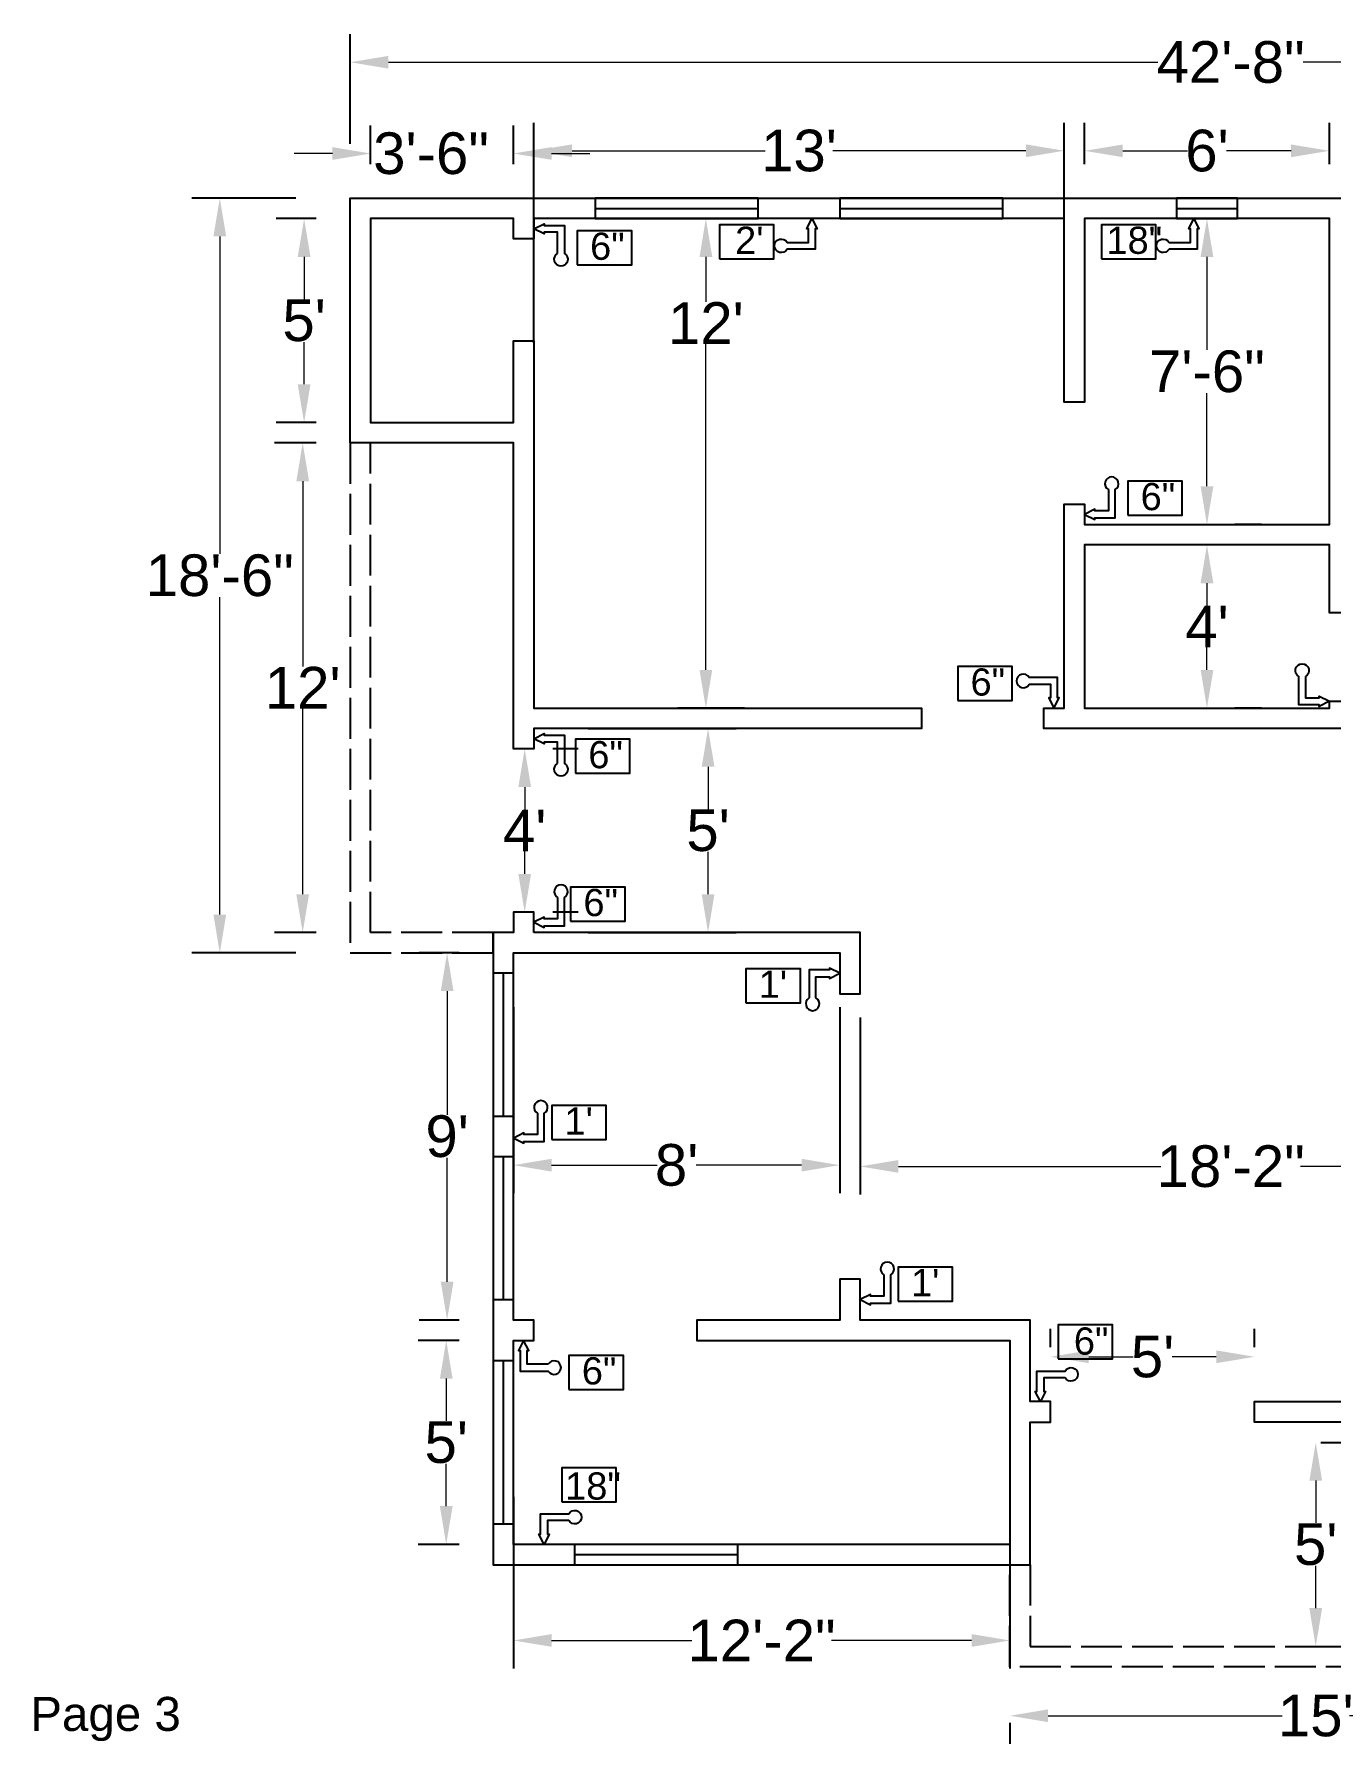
# Model space of a CAD drawing. Header units: inches. Extents: x -148 to 535, y -132 to 371.
# Drawn here: x -148 to 233, y -132 to 371 of the extents above; entities that cross this region are included whole.
import ezdxf

# ---------------------------------------------------------------- set-up
doc = ezdxf.new("R2010")
doc.units = ezdxf.units.IN
doc.header["$MEASUREMENT"] = 0
doc.linetypes.add('ACAD_ISO02W100', pattern=[15, 12, -3])
for name, color, linetype in [('Anno-Dims-01', 210, 'Continuous'), ('Anno-Dims-02', 120, 'Continuous'), ('Anno-Texts-Pg-No', 70, 'Continuous'), ('Multileader-Dims', 60, 'Continuous'), ('Multileaders', 40, 'Continuous'), ('Plan-01', 7, 'Continuous'), ('Verandah', 201, 'Continuous'), ('Windows-01', 240, 'Continuous')]:
    doc.layers.add(name, color=color, linetype=linetype)
doc.styles.get("Standard").update_dxf_attribs({"font": 'arial.ttf'})
doc.dimstyles.get("Standard").update_dxf_attribs({"dimtxt": 12.25, "dimasz": 11.25, "dimexe": 8.25, "dimexo": 16, "dimgap": 0.09, "dimtad": 0, "dimtih": 1, "dimtoh": 1, "dimdec": 0, "dimzin": 0, "dimdsep": 46, "dimlunit": 4, "dimtxsty": 'Standard', "dimcen": 0.09, "dimadec": 0, "dimazin": 0, "dimtfac": 1, "dimtdec": 0, "dimtofl": 0, "dimtmove": 0, "dimatfit": 3, "dimfxl": 1, "dimtolj": 1, "dimtzin": 0, "dimlwd": 5, "dimarcsym": 0})

# ---------------------------------------------------------------- blocks, each defined once
blk = doc.blocks.new('*D1')
at = {"layer": 'Anno-Dims-02', "color": 0, "lineweight": -2, "transparency": 16777216}
for p, q in [((-55.46, 338.96), (-55.46, 371.2)), ((456.94, 338.96), (456.94, 371.2))]:
    blk.add_line(p, q, dxfattribs=at)
at = {"layer": 'Anno-Dims-02', "color": 0, "lineweight": 5, "transparency": 16777216}
for p, q in [((-44.21, 362.95), (182.14, 362.95)), ((445.69, 362.95), (224.89, 362.95))]:
    blk.add_line(p, q, dxfattribs=at)
at = {"layer": 'Anno-Dims-02', "color": 0, "transparency": 16777216}
for points in [[(-44.21, 364.83), (-44.21, 361.08), (-55.46, 362.95)], [(445.69, 364.83), (445.69, 361.08), (456.94, 362.95)]]:
    blk.add_solid(points, dxfattribs=at)
at = {"layer": 'Anno-Dims-02', "color": 0, "transparency": 16777216, "insert": (203.51, 362.95), "char_height": 12.25, "attachment_point": 5}
blk.add_mtext('\\A1;42\'-8"', dxfattribs=at)
blk = doc.blocks.new('*D4')
at = {"layer": 'Anno-Dims-01', "color": 0, "lineweight": -2, "transparency": 16777216}
for p, q in [((-1.46, 280.46), (-1.46, 345.16)), ((154.54, 296.46), (154.54, 345.16))]:
    blk.add_line(p, q, dxfattribs=at)
at = {"layer": 'Anno-Dims-01', "color": 0, "lineweight": 5, "transparency": 16777216}
for p, q in [((9.79, 336.91), (66.64, 336.91)), ((143.29, 336.91), (86.45, 336.91))]:
    blk.add_line(p, q, dxfattribs=at)
at = {"layer": 'Anno-Dims-01', "color": 0, "transparency": 16777216}
for points in [[(9.79, 338.79), (9.79, 335.04), (-1.46, 336.91)], [(143.29, 338.79), (143.29, 335.04), (154.54, 336.91)]]:
    blk.add_solid(points, dxfattribs=at)
at = {"layer": 'Anno-Dims-01', "color": 0, "transparency": 16777216, "insert": (76.54, 336.91), "char_height": 12.25, "attachment_point": 5}
blk.add_mtext("\\A1;13'", dxfattribs=at)
blk = doc.blocks.new('*D5')
at = {"layer": 'Anno-Dims-01', "color": 0, "lineweight": -2, "transparency": 16777216}
for p, q in [((60.54, 316.96), (40.9, 316.96)), ((60.54, 172.96), (40.9, 172.96))]:
    blk.add_line(p, q, dxfattribs=at)
at = {"layer": 'Anno-Dims-01', "color": 0, "lineweight": 5, "transparency": 16777216}
for p, q in [((49.15, 305.71), (49.15, 292.47)), ((49.15, 184.21), (49.15, 279.99))]:
    blk.add_line(p, q, dxfattribs=at)
at = {"layer": 'Anno-Dims-01', "color": 0, "transparency": 16777216}
for points in [[(47.28, 305.71), (51.03, 305.71), (49.15, 316.96)], [(47.28, 184.21), (51.03, 184.21), (49.15, 172.96)]]:
    blk.add_solid(points, dxfattribs=at)
at = {"layer": 'Anno-Dims-01', "color": 0, "transparency": 16777216, "insert": (49.15, 286.23), "char_height": 12.25, "attachment_point": 5}
blk.add_mtext("\\A1;12'", dxfattribs=at)
blk = doc.blocks.new('*D10')
at = {"layer": 'Anno-Dims-01', "color": 0, "lineweight": -2, "transparency": 16777216}
for p, q in [((94.54, 81.96), (94.54, 29.89)), ((312.54, 81.96), (312.54, 29.89))]:
    blk.add_line(p, q, dxfattribs=at)
at = {"layer": 'Anno-Dims-01', "color": 0, "lineweight": 5, "transparency": 16777216}
for p, q in [((105.79, 38.14), (182.99, 38.14)), ((259.32, 38.14), (224.1, 38.14)), ((301.29, 38.14), (267.57, 38.14))]:
    blk.add_line(p, q, dxfattribs=at)
at = {"layer": 'Anno-Dims-01', "color": 0, "transparency": 16777216}
for points in [[(105.79, 40.02), (105.79, 36.27), (94.54, 38.14)], [(301.29, 40.02), (301.29, 36.27), (312.54, 38.14)]]:
    blk.add_solid(points, dxfattribs=at)
at = {"layer": 'Anno-Dims-01', "color": 0, "transparency": 16777216, "insert": (203.54, 38.14), "char_height": 12.25, "attachment_point": 5}
blk.add_mtext('\\A1;18\'-2"', dxfattribs=at)
blk = doc.blocks.new('*D12')
at = {"layer": 'Anno-Dims-02', "color": 0, "lineweight": -2, "transparency": 16777216}
for p, q in [((-7.46, -59.04), (-7.46, -109.56)), ((138.54, -59.04), (138.54, -109.56))]:
    blk.add_line(p, q, dxfattribs=at)
at = {"layer": 'Anno-Dims-02', "color": 0, "lineweight": 5, "transparency": 16777216}
for p, q in [((3.79, -101.31), (44.99, -101.31)), ((127.29, -101.31), (86.1, -101.31))]:
    blk.add_line(p, q, dxfattribs=at)
at = {"layer": 'Anno-Dims-02', "color": 0, "transparency": 16777216}
for points in [[(3.79, -99.43), (3.79, -103.18), (-7.46, -101.31)], [(127.29, -99.43), (127.29, -103.18), (138.54, -101.31)]]:
    blk.add_solid(points, dxfattribs=at)
at = {"layer": 'Anno-Dims-02', "color": 0, "transparency": 16777216, "insert": (65.54, -101.31), "char_height": 12.25, "attachment_point": 5}
blk.add_mtext('\\A1;12\'-2"', dxfattribs=at)
blk = doc.blocks.new('*D13')
at = {"layer": 'Anno-Dims-01', "color": 0, "lineweight": -2, "transparency": 16777216}
for p, q in [((-7.46, 84.96), (-7.46, 30.26)), ((88.54, 84.96), (88.54, 30.26))]:
    blk.add_line(p, q, dxfattribs=at)
at = {"layer": 'Anno-Dims-01', "color": 0, "lineweight": 5, "transparency": 16777216}
for p, q in [((3.79, 38.51), (34.81, 38.51)), ((77.29, 38.51), (46.28, 38.51))]:
    blk.add_line(p, q, dxfattribs=at)
at = {"layer": 'Anno-Dims-01', "color": 0, "transparency": 16777216}
for points in [[(3.79, 40.39), (3.79, 36.64), (-7.46, 38.51)], [(77.29, 40.39), (77.29, 36.64), (88.54, 38.51)]]:
    blk.add_solid(points, dxfattribs=at)
at = {"layer": 'Anno-Dims-01', "color": 0, "transparency": 16777216, "insert": (40.54, 38.51), "char_height": 12.25, "attachment_point": 5}
blk.add_mtext("\\A1;8'", dxfattribs=at)
blk = doc.blocks.new('*D14')
at = {"layer": 'Anno-Dims-01', "color": 0, "lineweight": -2, "transparency": 16777216}
for p, q in [((14.54, 166.96), (58.05, 166.96)), ((14.54, 106.96), (58.05, 106.96))]:
    blk.add_line(p, q, dxfattribs=at)
at = {"layer": 'Anno-Dims-01', "color": 0, "lineweight": 5, "transparency": 16777216}
for p, q in [((49.8, 155.71), (49.8, 143.28)), ((49.8, 118.21), (49.8, 130.64))]:
    blk.add_line(p, q, dxfattribs=at)
at = {"layer": 'Anno-Dims-01', "color": 0, "transparency": 16777216}
for points in [[(47.92, 155.71), (51.67, 155.71), (49.8, 166.96)], [(47.92, 118.21), (51.67, 118.21), (49.8, 106.96)]]:
    blk.add_solid(points, dxfattribs=at)
at = {"layer": 'Anno-Dims-01', "color": 0, "transparency": 16777216, "insert": (49.8, 136.96), "char_height": 12.25, "attachment_point": 5}
blk.add_mtext("\\A1;5'", dxfattribs=at)
blk = doc.blocks.new('*D15')
at = {"layer": 'Anno-Dims-01', "color": 0, "lineweight": -2, "transparency": 16777216}
for p, q in [((11.54, 160.96), (4.11, 160.96)), ((11.54, 112.96), (4.11, 112.96))]:
    blk.add_line(p, q, dxfattribs=at)
at = {"layer": 'Anno-Dims-01', "color": 0, "lineweight": 5, "transparency": 16777216}
for p, q in [((-4.14, 149.71), (-4.14, 143.18)), ((-4.14, 124.21), (-4.14, 130.75))]:
    blk.add_line(p, q, dxfattribs=at)
at = {"layer": 'Anno-Dims-01', "color": 0, "transparency": 16777216}
for points in [[(-6.01, 149.71), (-2.26, 149.71), (-4.14, 160.96)], [(-6.01, 124.21), (-2.26, 124.21), (-4.14, 112.96)]]:
    blk.add_solid(points, dxfattribs=at)
at = {"layer": 'Anno-Dims-01', "color": 0, "transparency": 16777216, "insert": (-4.14, 136.96), "char_height": 12.25, "attachment_point": 5}
blk.add_mtext("\\A1;4'", dxfattribs=at)
blk = doc.blocks.new('*D16')
at = {"layer": 'Anno-Dims-01', "color": 0, "lineweight": -2, "transparency": 16777216}
for p, q in [((150.54, -15.04), (150.54, -9.6)), ((210.54, -15.04), (210.54, -9.6))]:
    blk.add_line(p, q, dxfattribs=at)
at = {"layer": 'Anno-Dims-01', "color": 0, "lineweight": 5, "transparency": 16777216}
for p, q in [((161.79, -17.85), (174.82, -17.85)), ((199.29, -17.85), (186.27, -17.85))]:
    blk.add_line(p, q, dxfattribs=at)
at = {"layer": 'Anno-Dims-01', "color": 0, "transparency": 16777216}
for points in [[(161.79, -15.98), (161.79, -19.73), (150.54, -17.85)], [(199.29, -15.98), (199.29, -19.73), (210.54, -17.85)]]:
    blk.add_solid(points, dxfattribs=at)
at = {"layer": 'Anno-Dims-01', "color": 0, "transparency": 16777216, "insert": (180.54, -17.85), "char_height": 12.25, "attachment_point": 5}
blk.add_mtext("\\A1;5'", dxfattribs=at)
blk = doc.blocks.new('*D17')
at = {"layer": 'Anno-Dims-01', "color": 0, "lineweight": -2, "transparency": 16777216}
for p, q in [((230, -43.04), (236.79, -43.04)), ((230, -103.04), (236.79, -103.04))]:
    blk.add_line(p, q, dxfattribs=at)
at = {"layer": 'Anno-Dims-01', "color": 0, "lineweight": 5, "transparency": 16777216}
for p, q in [((228.54, -54.29), (228.54, -66.72)), ((228.54, -91.79), (228.54, -79.36))]:
    blk.add_line(p, q, dxfattribs=at)
at = {"layer": 'Anno-Dims-01', "color": 0, "transparency": 16777216}
for points in [[(226.67, -54.29), (230.42, -54.29), (228.54, -43.04)], [(226.67, -91.79), (230.42, -91.79), (228.54, -103.04)]]:
    blk.add_solid(points, dxfattribs=at)
at = {"layer": 'Anno-Dims-01', "color": 0, "transparency": 16777216, "insert": (228.54, -73.04), "char_height": 12.25, "attachment_point": 5}
blk.add_mtext("\\A1;5'", dxfattribs=at)
blk = doc.blocks.new('*D22')
at = {"layer": 'Anno-Dims-01', "color": 0, "lineweight": -2, "transparency": 16777216}
for p, q in [((160.54, 332.96), (160.54, 345.14)), ((232.54, 332.96), (232.54, 345.14))]:
    blk.add_line(p, q, dxfattribs=at)
at = {"layer": 'Anno-Dims-01', "color": 0, "lineweight": 5, "transparency": 16777216}
for p, q in [((171.79, 336.89), (190.78, 336.89)), ((221.29, 336.89), (202.3, 336.89))]:
    blk.add_line(p, q, dxfattribs=at)
at = {"layer": 'Anno-Dims-01', "color": 0, "transparency": 16777216}
for points in [[(171.79, 338.77), (171.79, 335.02), (160.54, 336.89)], [(221.29, 338.77), (221.29, 335.02), (232.54, 336.89)]]:
    blk.add_solid(points, dxfattribs=at)
at = {"layer": 'Anno-Dims-01', "color": 0, "transparency": 16777216, "insert": (196.54, 336.89), "char_height": 12.25, "attachment_point": 5}
blk.add_mtext("\\A1;6'", dxfattribs=at)
blk = doc.blocks.new('*D29')
at = {"layer": 'Anno-Dims-01', "color": 0, "lineweight": -2, "transparency": 16777216}
for p, q in [((-49.46, 332.96), (-49.46, 344.36)), ((-7.46, 332.96), (-7.46, 344.36))]:
    blk.add_line(p, q, dxfattribs=at)
at = {"layer": 'Anno-Dims-01', "color": 0, "lineweight": 5, "transparency": 16777216}
for p, q in [((-60.71, 336.11), (-71.96, 336.11)), ((3.79, 336.11), (15.04, 336.11))]:
    blk.add_line(p, q, dxfattribs=at)
at = {"layer": 'Anno-Dims-01', "color": 0, "transparency": 16777216}
for points in [[(-60.71, 337.99), (-60.71, 334.24), (-49.46, 336.11)], [(3.79, 337.99), (3.79, 334.24), (-7.46, 336.11)]]:
    blk.add_solid(points, dxfattribs=at)
at = {"layer": 'Anno-Dims-01', "color": 0, "transparency": 16777216, "insert": (-31.68, 336.11), "char_height": 12.25, "attachment_point": 5}
blk.add_mtext('\\A1;3\'-6"', dxfattribs=at)
blk = doc.blocks.new('*D30')
at = {"layer": 'Anno-Dims-02', "color": 0, "lineweight": -2, "transparency": 16777216}
for p, q in [((-71.46, 322.96), (-102.08, 322.96)), ((-71.46, 100.96), (-102.08, 100.96))]:
    blk.add_line(p, q, dxfattribs=at)
at = {"layer": 'Anno-Dims-02', "color": 0, "lineweight": 5, "transparency": 16777216}
for p, q in [((-93.83, 311.71), (-93.83, 218.31)), ((-93.83, 112.21), (-93.83, 205.62))]:
    blk.add_line(p, q, dxfattribs=at)
at = {"layer": 'Anno-Dims-02', "color": 0, "transparency": 16777216}
for points in [[(-95.7, 311.71), (-91.95, 311.71), (-93.83, 322.96)], [(-95.7, 112.21), (-91.95, 112.21), (-93.83, 100.96)]]:
    blk.add_solid(points, dxfattribs=at)
at = {"layer": 'Anno-Dims-02', "color": 0, "transparency": 16777216, "insert": (-93.83, 211.96), "char_height": 12.25, "attachment_point": 5}
blk.add_mtext('\\A1;18\'-6"', dxfattribs=at)
blk = doc.blocks.new('*D31')
at = {"layer": 'Anno-Dims-02', "color": 0, "lineweight": -2, "transparency": 16777216}
for p, q in [((-23.46, 100.96), (-35.21, 100.96)), ((-23.46, -7.04), (-35.21, -7.04))]:
    blk.add_line(p, q, dxfattribs=at)
at = {"layer": 'Anno-Dims-02', "color": 0, "lineweight": 5, "transparency": 16777216}
for p, q in [((-26.96, 89.71), (-26.96, 53.31)), ((-26.96, 4.21), (-26.96, 40.62))]:
    blk.add_line(p, q, dxfattribs=at)
at = {"layer": 'Anno-Dims-02', "color": 0, "transparency": 16777216}
for points in [[(-28.83, 89.71), (-25.08, 89.71), (-26.96, 100.96)], [(-28.83, 4.21), (-25.08, 4.21), (-26.96, -7.04)]]:
    blk.add_solid(points, dxfattribs=at)
at = {"layer": 'Anno-Dims-02', "color": 0, "transparency": 16777216, "insert": (-26.96, 46.96), "char_height": 12.25, "attachment_point": 5}
blk.add_mtext("\\A1;9'", dxfattribs=at)
blk = doc.blocks.new('*D32')
at = {"layer": 'Anno-Dims-02', "color": 0, "lineweight": -2, "transparency": 16777216}
for p, q in [((-23.46, -13.04), (-35.47, -13.04)), ((-23.46, -73.04), (-35.47, -73.04))]:
    blk.add_line(p, q, dxfattribs=at)
at = {"layer": 'Anno-Dims-02', "color": 0, "lineweight": 5, "transparency": 16777216}
for p, q in [((-27.22, -24.29), (-27.22, -36.72)), ((-27.22, -61.79), (-27.22, -49.36))]:
    blk.add_line(p, q, dxfattribs=at)
at = {"layer": 'Anno-Dims-02', "color": 0, "transparency": 16777216}
for points in [[(-29.09, -24.29), (-25.34, -24.29), (-27.22, -13.04)], [(-29.09, -61.79), (-25.34, -61.79), (-27.22, -73.04)]]:
    blk.add_solid(points, dxfattribs=at)
at = {"layer": 'Anno-Dims-02', "color": 0, "transparency": 16777216, "insert": (-27.22, -43.04), "char_height": 12.25, "attachment_point": 5}
blk.add_mtext("\\A1;5'", dxfattribs=at)
blk = doc.blocks.new('*D37')
at = {"layer": 'Anno-Dims-01', "color": 0, "lineweight": -2, "transparency": 16777216}
for p, q in [((-65.46, 316.96), (-77.27, 316.96)), ((-65.46, 256.96), (-77.27, 256.96))]:
    blk.add_line(p, q, dxfattribs=at)
at = {"layer": 'Anno-Dims-01', "color": 0, "lineweight": 5, "transparency": 16777216}
for p, q in [((-69.02, 305.71), (-69.02, 293.28)), ((-69.02, 268.21), (-69.02, 280.64))]:
    blk.add_line(p, q, dxfattribs=at)
at = {"layer": 'Anno-Dims-01', "color": 0, "transparency": 16777216}
for points in [[(-70.9, 305.71), (-67.15, 305.71), (-69.02, 316.96)], [(-70.9, 268.21), (-67.15, 268.21), (-69.02, 256.96)]]:
    blk.add_solid(points, dxfattribs=at)
at = {"layer": 'Anno-Dims-01', "color": 0, "transparency": 16777216, "insert": (-69.02, 286.96), "char_height": 12.25, "attachment_point": 5}
blk.add_mtext("\\A1;5'", dxfattribs=at)
blk = doc.blocks.new('*D38')
at = {"layer": 'Anno-Dims-01', "color": 0, "lineweight": -2, "transparency": 16777216}
for p, q in [((-65.46, 250.96), (-77.69, 250.96)), ((-65.46, 106.96), (-77.69, 106.96))]:
    blk.add_line(p, q, dxfattribs=at)
at = {"layer": 'Anno-Dims-01', "color": 0, "lineweight": 5, "transparency": 16777216}
for p, q in [((-69.44, 239.71), (-69.44, 185.2)), ((-69.44, 118.21), (-69.44, 172.72))]:
    blk.add_line(p, q, dxfattribs=at)
at = {"layer": 'Anno-Dims-01', "color": 0, "transparency": 16777216}
for points in [[(-71.31, 239.71), (-67.56, 239.71), (-69.44, 250.96)], [(-71.31, 118.21), (-67.56, 118.21), (-69.44, 106.96)]]:
    blk.add_solid(points, dxfattribs=at)
at = {"layer": 'Anno-Dims-01', "color": 0, "transparency": 16777216, "insert": (-69.44, 178.96), "char_height": 12.25, "attachment_point": 5}
blk.add_mtext("\\A1;12'", dxfattribs=at)
blk = doc.blocks.new('*D39')
at = {"layer": 'Anno-Dims-01', "color": 0, "lineweight": -2, "transparency": 16777216}
for p, q in [((212.54, 316.96), (204.79, 316.96)), ((212.54, 226.96), (204.79, 226.96))]:
    blk.add_line(p, q, dxfattribs=at)
at = {"layer": 'Anno-Dims-01', "color": 0, "lineweight": 5, "transparency": 16777216}
for p, q in [((196.54, 305.71), (196.54, 278.31)), ((196.54, 238.21), (196.54, 265.62))]:
    blk.add_line(p, q, dxfattribs=at)
at = {"layer": 'Anno-Dims-01', "color": 0, "transparency": 16777216}
for points in [[(194.67, 305.71), (198.42, 305.71), (196.54, 316.96)], [(194.67, 238.21), (198.42, 238.21), (196.54, 226.96)]]:
    blk.add_solid(points, dxfattribs=at)
at = {"layer": 'Anno-Dims-01', "color": 0, "transparency": 16777216, "insert": (196.54, 271.96), "char_height": 12.25, "attachment_point": 5}
blk.add_mtext('\\A1;7\'-6"', dxfattribs=at)
blk = doc.blocks.new('*D40')
at = {"layer": 'Anno-Dims-01', "color": 0, "lineweight": -2, "transparency": 16777216}
for p, q in [((212.54, 220.96), (204.79, 220.96)), ((212.54, 172.96), (204.79, 172.96))]:
    blk.add_line(p, q, dxfattribs=at)
at = {"layer": 'Anno-Dims-01', "color": 0, "lineweight": 5, "transparency": 16777216}
for p, q in [((196.54, 209.71), (196.54, 203.18)), ((196.54, 184.21), (196.54, 190.75))]:
    blk.add_line(p, q, dxfattribs=at)
at = {"layer": 'Anno-Dims-01', "color": 0, "transparency": 16777216}
for points in [[(194.67, 209.71), (198.42, 209.71), (196.54, 220.96)], [(194.67, 184.21), (198.42, 184.21), (196.54, 172.96)]]:
    blk.add_solid(points, dxfattribs=at)
at = {"layer": 'Anno-Dims-01', "color": 0, "transparency": 16777216, "insert": (196.54, 196.96), "char_height": 12.25, "attachment_point": 5}
blk.add_mtext("\\A1;4'", dxfattribs=at)
blk = doc.blocks.new('*D44')
at = {"layer": 'Anno-Dims-02', "color": 0, "lineweight": -2, "transparency": 16777216}
for p, q in [((138.54, -125.56), (138.54, -131.7)), ((318.54, -125.04), (318.54, -131.7))]:
    blk.add_line(p, q, dxfattribs=at)
at = {"layer": 'Anno-Dims-02', "color": 0, "lineweight": 5, "transparency": 16777216}
for p, q in [((149.79, -123.45), (218.64, -123.45)), ((307.29, -123.45), (238.45, -123.45))]:
    blk.add_line(p, q, dxfattribs=at)
at = {"layer": 'Anno-Dims-02', "color": 0, "transparency": 16777216}
for points in [[(149.79, -121.58), (149.79, -125.33), (138.54, -123.45)], [(307.29, -121.58), (307.29, -125.33), (318.54, -123.45)]]:
    blk.add_solid(points, dxfattribs=at)
at = {"layer": 'Anno-Dims-02', "color": 0, "transparency": 16777216, "insert": (228.54, -123.45), "char_height": 12.25, "attachment_point": 5}
blk.add_mtext("\\A1;15'", dxfattribs=at)

msp = doc.modelspace()

# ---------------------------------------------------------------- linework, layer by layer
at = {"layer": 'Multileaders'}
for points in [[(73.07, 309.96), (79.34, 309.96), (79.34, 313.96), (78.84, 313.96), (80.34, 316.96), (81.84, 313.96), (81.34, 313.96), (81.34, 311.96), (81.34, 307.96), (79.34, 307.96), (73.07, 307.96, -3.732051)], [(185.4, 309.96), (191.67, 309.96), (191.67, 313.96), (191.17, 313.96), (192.67, 316.96), (194.17, 313.96), (193.67, 313.96), (193.67, 311.96), (193.67, 307.96), (191.67, 307.96), (185.4, 307.96, -3.732051)], [(5.54, 306.69), (5.54, 312.96), (1.54, 312.96), (1.54, 312.46), (-1.46, 313.96), (1.54, 315.46), (1.54, 314.96), (3.54, 314.96), (7.54, 314.96), (7.54, 312.96), (7.54, 306.69, -3.732051)], [(167.54, 237.23), (167.54, 230.96), (163.54, 230.96), (163.54, 231.46), (160.54, 229.96), (163.54, 228.46), (163.54, 228.96), (165.54, 228.96), (169.54, 228.96), (169.54, 230.96), (169.54, 237.23, 3.732051)], [(144.28, 179.96), (150.54, 179.96), (150.54, 175.96), (150.04, 175.96), (151.54, 172.96), (153.04, 175.96), (152.54, 175.96), (152.54, 177.96), (152.54, 181.96), (150.54, 181.96), (144.28, 181.96, 3.732051)], [(225.54, 182.23), (225.54, 175.96), (229.54, 175.96), (229.54, 176.46), (232.54, 174.96), (229.54, 173.46), (229.54, 173.96), (227.54, 173.96), (223.54, 173.96), (223.54, 175.96), (223.54, 182.23, -3.732051)], [(5.54, 156.69), (5.54, 162.96), (1.54, 162.96), (1.54, 162.46), (-1.46, 163.96), (1.54, 165.46), (1.54, 164.96), (3.54, 164.96), (7.54, 164.96), (7.54, 162.96), (7.54, 156.69, -3.732051)], [(5.54, 117.23), (5.54, 110.96), (1.54, 110.96), (1.54, 111.46), (-1.46, 109.96), (1.54, 108.46), (1.54, 108.96), (3.54, 108.96), (7.54, 108.96), (7.54, 110.96), (7.54, 117.23, 3.732051)], [(81.54, 87.69), (81.54, 93.96), (85.54, 93.96), (85.54, 93.46), (88.54, 94.96), (85.54, 96.46), (85.54, 95.96), (83.54, 95.96), (79.54, 95.96), (79.54, 93.96), (79.54, 87.69, 3.732051)], [(-0.38, 53.76), (-0.38, 47.49), (-4.38, 47.49), (-4.38, 47.99), (-7.38, 46.49), (-4.38, 44.99), (-4.38, 45.49), (-2.38, 45.49), (1.62, 45.49), (1.62, 47.49), (1.62, 53.76, 3.732051)], [(101.54, 6.23), (101.54, -0.04), (97.54, -0.04), (97.54, 0.46), (94.54, -1.04), (97.54, -2.54), (97.54, -2.04), (99.54, -2.04), (103.54, -2.04), (103.54, -0.04), (103.54, 6.23, 3.732051)], [(2.81, -20.04), (-3.46, -20.04), (-3.46, -16.04), (-2.96, -16.04), (-4.46, -13.04), (-5.96, -16.04), (-5.46, -16.04), (-5.46, -18.04), (-5.46, -22.04), (-3.46, -22.04), (2.81, -22.04, 3.732051)], [(154.81, -24.04), (148.54, -24.04), (148.54, -28.04), (149.04, -28.04), (147.54, -31.04), (146.04, -28.04), (146.54, -28.04), (146.54, -26.04), (146.54, -22.04), (148.54, -22.04), (154.81, -22.04, -3.732051)], [(8.81, -66.04), (2.54, -66.04), (2.54, -70.04), (3.04, -70.04), (1.54, -73.04), (0.04, -70.04), (0.54, -70.04), (0.54, -68.04), (0.54, -64.04), (2.54, -64.04), (8.81, -64.04, -3.732051)]]:
    msp.add_lwpolyline(points, format="xyb", close=True, dxfattribs=at)
for points in [[(11.34, 303.35), (27.34, 303.35), (27.34, 313.35), (11.34, 313.35)], [(53.18, 305.12), (69.18, 305.12), (69.18, 315.12), (53.18, 315.12)], [(165.51, 305.12), (181.51, 305.12), (181.51, 315.12), (165.51, 315.12)], [(173.26, 229.71), (189.26, 229.71), (189.26, 239.71), (173.26, 239.71)], [(123.23, 175.16), (139.23, 175.16), (139.23, 185.16), (123.23, 185.16)], [(10.81, 153.8), (26.81, 153.8), (26.81, 163.8), (10.81, 163.8)], [(9.37, 110.31), (25.37, 110.31), (25.37, 120.31), (9.37, 120.31)], [(60.94, 86.26), (76.94, 86.26), (76.94, 96.26), (60.94, 96.26)], [(3.81, 46.02), (19.81, 46.02), (19.81, 56.02), (3.81, 56.02)], [(105.73, -1.51), (121.73, -1.51), (121.73, 8.49), (105.73, 8.49)], [(152.75, -18.5), (168.75, -18.5), (168.75, -8.5), (152.75, -8.5)], [(8.89, -27.46), (24.89, -27.46), (24.89, -17.46), (8.89, -17.46)], [(6.75, -60.5), (22.75, -60.5), (22.75, -50.5), (6.75, -50.5)]]:
    msp.add_lwpolyline(points, close=True, dxfattribs=at)
at = {"layer": 'Plan-01'}
for points in [[(238.54, 166.96), (148.54, 166.96), (148.54, 172.96), (154.54, 172.96), (154.54, 232.96), (160.54, 232.96), (160.54, 226.96), (232.54, 226.96), (232.54, 316.96), (160.54, 316.96), (160.54, 262.96), (154.54, 262.96), (154.54, 316.96), (-1.46, 316.96), (-1.46, 310.96), (-7.46, 310.96), (-7.46, 316.96), (-49.46, 316.96), (-49.46, 256.96), (-7.46, 256.96), (-7.46, 280.96), (-1.46, 280.96), (-1.46, 172.96), (112.54, 172.96), (112.54, 166.96), (-1.46, 166.96), (-1.46, 160.96), (-7.46, 160.96), (-7.46, 250.96), (-55.46, 250.96), (-55.46, 322.96), (456.94, 322.96)], [(238.54, 200.96), (232.54, 200.96), (232.54, 220.96), (160.54, 220.96), (160.54, 172.96), (232.54, 172.96), (232.54, 174.96), (238.54, 174.96)], [(283.45, -37.04), (210.54, -37.04), (210.54, -31.04), (289.45, -31.04)]]:
    msp.add_lwpolyline(points, dxfattribs=at)
msp.add_lwpolyline([(-1.46, 106.96), (-1.46, 112.96), (-7.46, 112.96), (-7.46, 106.96), (-13.46, 106.96), (-13.46, -79.04), (144.54, -79.04), (144.54, -37.04), (150.54, -37.04), (150.54, -31.04), (144.54, -31.04), (144.54, -7.04), (94.54, -7.04), (94.54, 4.96), (88.54, 4.96), (88.54, -7.04), (46.54, -7.04), (46.54, -13.04), (138.54, -13.04), (138.54, -73.04), (-7.46, -73.04), (-7.46, -13.04), (-1.46, -13.04), (-1.46, -7.04), (-7.46, -7.04), (-7.46, 100.96), (88.54, 100.96), (88.54, 88.96), (94.54, 88.96), (94.54, 106.96)], close=True, dxfattribs=at)
at = {"layer": 'Verandah', "linetype": 'ACAD_ISO02W100'}
for points in [[(-55.46, 250.96), (-55.46, 100.96), (-13.46, 100.96), (-13.46, 106.96), (-49.46, 106.96), (-49.46, 250.96)], [(144.54, -79.04), (144.54, -103.04), (312.54, -103.04), (312.54, -79.04), (318.54, -79.04), (318.54, -109.04), (138.54, -109.04), (138.54, -79.04)]]:
    msp.add_lwpolyline(points, close=True, dxfattribs=at)
at = {"layer": 'Windows-01'}
for p, q in [((16.54, 319.96), (64.54, 319.96)), ((88.54, 319.96), (136.54, 319.96)), ((187.54, 319.96), (205.54, 319.96)), ((-10.46, 94.96), (-10.46, 52.96)), ((-10.46, 40.96), (-10.46, -1.04)), ((-10.46, -19.04), (-10.46, -67.04)), ((10.54, -76.04), (58.54, -76.04))]:
    msp.add_line(p, q, dxfattribs=at)
for points in [[(16.54, 316.96), (64.54, 316.96), (64.54, 322.96), (16.54, 322.96)], [(88.54, 316.96), (136.54, 316.96), (136.54, 322.96), (88.54, 322.96)], [(187.54, 316.96), (205.54, 316.96), (205.54, 322.96), (187.54, 322.96)], [(-13.46, 94.96), (-13.46, 52.96), (-7.46, 52.96), (-7.46, 94.96)], [(-13.46, 40.96), (-13.46, -1.04), (-7.46, -1.04), (-7.46, 40.96)], [(-13.46, -19.04), (-13.46, -67.04), (-7.46, -67.04), (-7.46, -19.04)], [(10.54, -79.04), (58.54, -79.04), (58.54, -73.04), (10.54, -73.04)]]:
    msp.add_lwpolyline(points, close=True, dxfattribs=at)

# ---------------------------------------------------------------- texts
at = {"layer": 'Anno-Texts-Pg-No', "linetype": 'ACAD_ISO02W100'}
msp.add_text('Page 3', height=10, dxfattribs=at).set_placement((-149.56, -127.91))
at = {"layer": 'Multileader-Dims'}
for s, p in [('6"', (15.1, 304.83)), (" 2'", (54.65, 306.59)), ('18"', (166.98, 306.59)), ('6"', (177.03, 231.19)), ('6"', (126.99, 176.64)), ('6"', (14.57, 155.27)), ('6"', (13.13, 111.78)), ("1'", (64.7, 87.74)), ("1'", (7.57, 47.49)), ("1'", (109.49, -0.04)), (' 6"', (154.28, -17.22)), ('6"', (12.66, -25.99)), (' 18"', (4.65, -59.86))]:
    msp.add_text(s, height=8, dxfattribs=at).set_placement(p)

# ---------------------------------------------------------------- dimensions: what is measured, and where the dimension line sits
at = {"layer": 'Anno-Dims-01'}
for base, p1, p2, picture, middle in [((-49.46, 336.11), (-7.46, 316.96), (-49.46, 316.96), '*D29', (-31.68, 336.11)), ((-1.46, 336.91), (154.54, 280.46), (-1.46, 264.46), '*D4', (76.54, 336.91))]:
    dim = msp.add_linear_dim(base=base, p1=p1, p2=p2, dimstyle='Standard', dxfattribs=at)
    dim.commit()
    dim.dimension.update_dxf_attribs({"geometry": picture, "text_midpoint": middle, "dimtype": 160})
for base, p1, p2, picture, middle in [((160.54, 336.89), (232.54, 316.96), (160.54, 316.96), '*D22', (196.54, 336.89)), ((88.54, 38.51), (-7.46, 100.96), (88.54, 100.96), '*D13', (40.54, 38.51)), ((312.54, 38.14), (94.54, 97.96), (312.54, 97.96), '*D10', (203.54, 38.14)), ((210.54, -17.85), (150.54, -31.04), (210.54, -31.04), '*D16', (180.54, -17.85))]:
    dim = msp.add_linear_dim(base=base, p1=p1, p2=p2, dimstyle='Standard', dxfattribs=at)
    dim.commit()
    dim.dimension.update_dxf_attribs({"geometry": picture, "text_midpoint": middle})
for base, p1, p2, picture, middle in [((-69.02, 256.96), (-49.46, 316.96), (-49.46, 256.96), '*D37', (-69.02, 286.96)), ((196.54, 226.96), (196.54, 316.96), (196.54, 226.96), '*D39', (196.54, 271.96)), ((-69.44, 106.96), (-49.46, 250.96), (-49.46, 106.96), '*D38', (-69.44, 178.96)), ((196.54, 172.96), (196.54, 220.96), (196.54, 172.96), '*D40', (196.54, 196.96)), ((49.8, 106.96), (-1.46, 166.96), (-1.46, 106.96), '*D14', (49.8, 136.96)), ((228.54, -103.04), (214, -43.04), (214, -103.04), '*D17', (228.54, -73.04))]:
    dim = msp.add_linear_dim(base=base, p1=p1, p2=p2, angle=90, dimstyle='Standard', dxfattribs=at)
    dim.commit()
    dim.dimension.update_dxf_attribs({"geometry": picture, "text_midpoint": middle})
for base, p1, p2, picture, middle in [((49.15, 172.96), (76.54, 316.96), (76.54, 172.96), '*D5', (49.15, 286.23)), ((-4.14, 112.96), (-4.46, 160.96), (-4.46, 112.96), '*D15', (-4.14, 136.96))]:
    dim = msp.add_linear_dim(base=base, p1=p1, p2=p2, angle=90, dimstyle='Standard', dxfattribs=at)
    dim.commit()
    dim.dimension.update_dxf_attribs({"geometry": picture, "text_midpoint": middle, "dimtype": 160})
at = {"layer": 'Anno-Dims-02'}
for base, p1, p2, picture, middle in [((456.94, 362.95), (-55.46, 322.96), (456.94, 322.96), '*D1', (203.51, 362.95)), ((138.54, -101.31), (-7.46, -43.04), (138.54, -43.04), '*D12', (65.54, -101.31))]:
    dim = msp.add_linear_dim(base=base, p1=p1, p2=p2, dimstyle='Standard', dxfattribs=at)
    dim.commit()
    dim.dimension.update_dxf_attribs({"geometry": picture, "text_midpoint": middle, "dimtype": 160})
for base, p1, p2, picture, middle in [((-93.83, 100.96), (-55.46, 322.96), (-55.46, 100.96), '*D30', (-93.83, 211.96)), ((-26.96, -7.04), (-7.46, 100.96), (-7.46, -7.04), '*D31', (-26.96, 46.96)), ((-27.22, -73.04), (-7.46, -13.04), (-7.46, -73.04), '*D32', (-27.22, -43.04))]:
    dim = msp.add_linear_dim(base=base, p1=p1, p2=p2, angle=90, dimstyle='Standard', dxfattribs=at)
    dim.commit()
    dim.dimension.update_dxf_attribs({"geometry": picture, "text_midpoint": middle})
dim = msp.add_linear_dim(base=(318.54, -123.45), p1=(138.54, -109.56), p2=(318.54, -109.04), dimstyle='Standard', dxfattribs=at)
dim.commit()
dim.dimension.update_dxf_attribs({"geometry": '*D44', "text_midpoint": (228.54, -123.45)})

doc.saveas('drawing.dxf')
